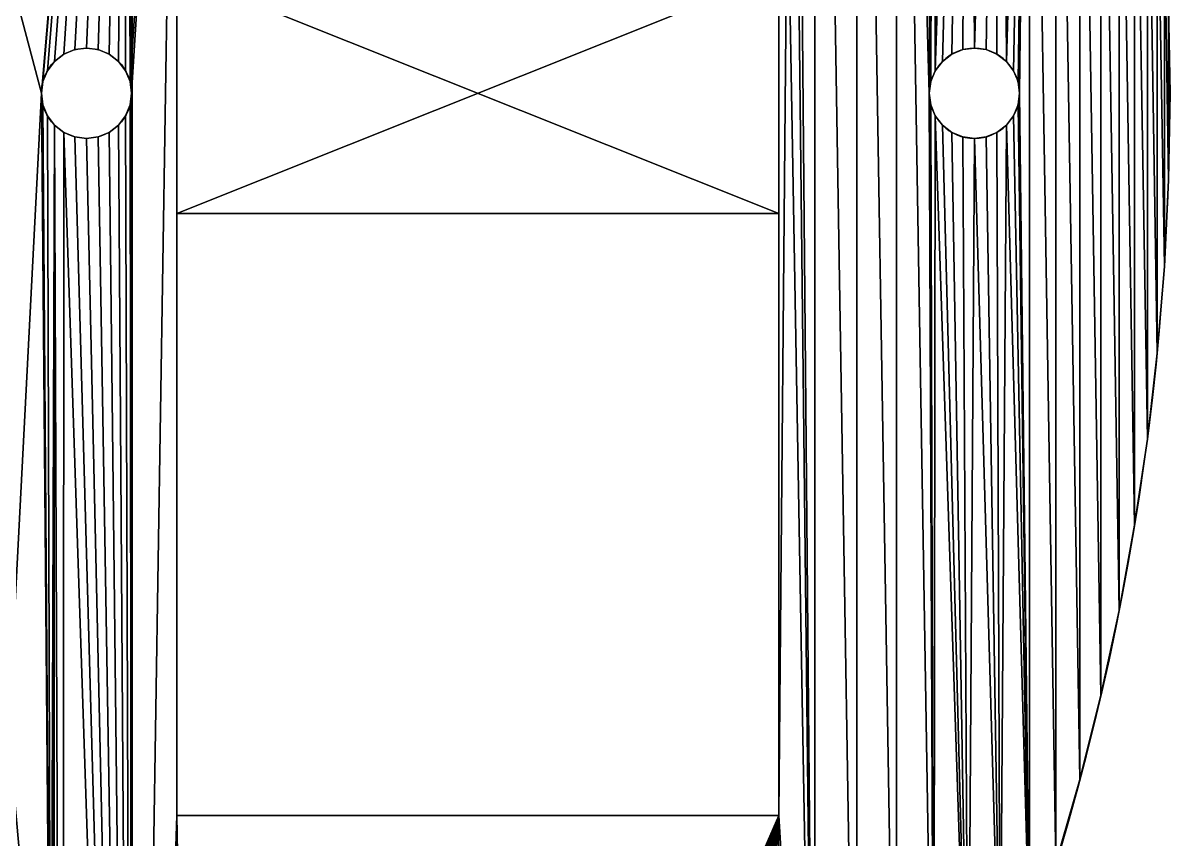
# Model space of a CAD drawing. Extents: x -88 to 88, y -88 to 88.
# Drawn here: x 49.99 to 88.1, y -24.79 to 2.34 of the extents above; entities that cross this region are included whole.
import ezdxf

# ---------------------------------------------------------------- set-up
doc = ezdxf.new("R2010")
doc.units = 0
doc.header["$MEASUREMENT"] = 0
doc.layers.get('0').update_dxf_attribs({"color": 13, "linetype": 'CONTINUOUS'})

# ---------------------------------------------------------------- blocks, each defined once
blk = doc.blocks.new('FUFO_S-1')
for p, q in [((143.2, 84.1), (143.2, 92.1)), ((163.2, 92.1), (163.2, 84.1)), ((140.2, 89.6), (140.2, 89.6, 2)), ((169.7, 89.6), (169.7, 89.6, 2)), ((139.45, 89.399), (139.45, 89.399, 2)), ((139.812, 89.549), (139.812, 89.549, 2)), ((140.588, 89.549), (140.588, 89.549, 2)), ((140.95, 89.399), (140.95, 89.399, 2)), ((168.95, 89.399), (168.95, 89.399, 2)), ((169.312, 89.549), (169.312, 89.549, 2)), ((170.088, 89.549), (170.088, 89.549, 2)), ((170.45, 89.399), (170.45, 89.399, 2)), ((138.901, 88.85), (138.901, 88.85, 2)), ((139.139, 89.161), (139.139, 89.161, 2)), ((141.261, 89.161), (141.261, 89.161, 2)), ((141.499, 88.85), (141.499, 88.85, 2)), ((168.401, 88.85), (168.401, 88.85, 2)), ((168.639, 89.161), (168.639, 89.161, 2)), ((170.761, 89.161), (170.761, 89.161, 2)), ((170.999, 88.85), (170.999, 88.85, 2)), ((138.751, 88.488), (138.751, 88.488, 2)), ((141.649, 88.488), (141.649, 88.488, 2)), ((168.251, 88.488), (168.251, 88.488, 2)), ((171.149, 88.488), (171.149, 88.488, 2)), ((138.7, 88.1), (138.7, 88.1, 2)), ((141.7, 88.1), (141.7, 88.1, 2)), ((168.2, 88.1), (168.2, 88.1, 2)), ((171.2, 88.1), (171.2, 88.1, 2)), ((176.2, 88.1), (176.2, 88.1, 2)), ((138.751, 87.712), (138.751, 87.712, 2)), ((141.649, 87.712), (141.649, 87.712, 2)), ((168.251, 87.712), (168.251, 87.712, 2)), ((171.149, 87.712), (171.149, 87.712, 2)), ((138.901, 87.35), (138.901, 87.35, 2)), ((141.499, 87.35), (141.499, 87.35, 2)), ((168.401, 87.35), (168.401, 87.35, 2)), ((170.999, 87.35), (170.999, 87.35, 2)), ((139.139, 87.039), (139.139, 87.039, 2)), ((141.261, 87.039), (141.261, 87.039, 2)), ((168.639, 87.039), (168.639, 87.039, 2)), ((170.761, 87.039), (170.761, 87.039, 2)), ((139.45, 86.801), (139.45, 86.801, 2)), ((139.812, 86.651), (139.812, 86.651, 2)), ((140.2, 86.6), (140.2, 86.6, 2)), ((140.588, 86.651), (140.588, 86.651, 2)), ((140.95, 86.801), (140.95, 86.801, 2)), ((168.95, 86.801), (168.95, 86.801, 2)), ((169.312, 86.651), (169.312, 86.651, 2)), ((169.7, 86.6), (169.7, 86.6, 2)), ((170.088, 86.651), (170.088, 86.651, 2)), ((170.45, 86.801), (170.45, 86.801, 2)), ((176.153, 85.217), (176.153, 85.217, 2)), ((143.2, 84.1, 2), (143.2, 84.1)), ((143.2, 84.1), (163.2, 84.1)), ((143.2, 84.1, 2), (163.2, 84.1, 2)), ((143.2, 84.1, 2), (143.2, 74.1, 2)), ((143.2, 74.1), (143.2, 84.1)), ((163.2, 84.1, 2), (163.2, 84.1)), ((163.2, 84.1, 2), (163.2, 74.1, 2)), ((163.2, 84.1), (163.2, 74.1)), ((176.011, 82.338), (176.011, 82.338, 2)), ((175.776, 79.465), (175.776, 79.465, 2)), ((175.446, 76.601), (175.446, 76.601, 2)), ((143.2, 64.1), (143.2, 74.1)), ((143.2, 74.1, 2), (143.2, 74.1)), ((143.2, 64.1, 2), (143.2, 74.1, 2)), ((163.2, 74.1, 2), (163.2, 64.1, 2)), ((163.2, 74.1, 2), (163.2, 74.1)), ((163.2, 74.1), (163.2, 64.1)), ((175.023, 73.749), (175.023, 73.749, 2)), ((174.507, 70.913), (174.507, 70.913, 2)), ((173.899, 68.095), (173.899, 68.095, 2)), ((173.198, 65.298), (173.198, 65.298, 2)), ((163.2, 64.1), (143.2, 64.1)), ((143.2, 64.1, 2), (143.2, 64.1)), ((163.2, 64.1, 2), (143.2, 64.1, 2)), ((163.2, 64.1, 2), (163.2, 64.1))]:
    blk.add_line(p, q)
at = {"extrusion": (0, 0, -1)}
for centre, radius in [((-88.1, 88.1), 88.1), ((-88.1, 88.1, -2), 88.1), ((-169.7, 88.1), 1.5), ((-169.7, 88.1, -2), 1.5)]:
    blk.add_circle(centre, radius, dxfattribs=at)
for centre in [(140.2, 88.1, 2), (140.2, 88.1)]:
    blk.add_circle(centre, 1.5)
mesh = blk.add_polyface()
corners = [(141.533, 121.444, 2), (130.531, 118.958, 2), (138.7, 88.1, 2), (137.605, 66.89, 2), (138.751, 88.488, 2), (138.901, 88.85, 2), (139.139, 89.161, 2), (139.45, 89.399, 2), (139.812, 89.549, 2), (140.2, 89.6, 2), (140.588, 89.549, 2), (140.95, 89.399, 2), (141.261, 89.161, 2), (141.499, 88.85, 2), (141.649, 88.488, 2), (143.2, 112.1, 2), (141.7, 88.1, 2), (143.2, 64.1, 2), (143.2, 74.1, 2), (143.2, 84.1, 2), (143.2, 92.1, 2), (143.2, 102.1, 2), (163.2, 84.1, 2), (163.2, 92.1, 2), (97.647, 97.644, 2), (51.325, 139.004, 2), (139.02, 51.336, 2), (81.028, 123.45, 2), (97.409, 97.955, 2), (88.1, 116.38, 2), (97.259, 98.317, 2), (95.172, 109.31, 2), (97.208, 98.705, 2), (100.208, 98.705, 2), (102.234, 102.23, 2), (97.959, 100.004, 2), (97.648, 99.766, 2), (97.409, 99.455, 2), (97.259, 99.093, 2), (98.32, 100.154, 2), (98.709, 100.205, 2), (99.097, 100.154, 2), (99.459, 100.004, 2), (99.769, 99.765, 2), (100.007, 99.455, 2), (100.157, 99.093, 2)]
mesh.append_faces([[corners[k] for k in face] for face in [(15, 20, 21)]], dxfattribs={"vtx0": -1})
mesh.append_faces([[corners[k] for k in face] for face in [(22, 20, 19), (20, 22, 23), (27, 28, 29), (29, 30, 31), (31, 35, 34), (35, 31, 36), (36, 31, 37), (37, 31, 38), (38, 31, 32)]], dxfattribs={"vtx0": -1, "vtx1": -1})
mesh.append_faces([[corners[k] for k in face] for face in [(0, 1, 2), (0, 14, 15), (15, 19, 20), (33, 26, 34)]], dxfattribs={"vtx0": -1, "vtx1": -1, "vtx2": -1})
mesh.append_faces([[corners[k] for k in face] for face in [(2, 1, 3), (0, 2, 4), (0, 4, 5), (0, 5, 6), (0, 6, 7), (0, 7, 8), (0, 8, 9), (0, 9, 10), (0, 10, 11), (0, 11, 12), (0, 12, 13), (0, 13, 14), (15, 14, 16), (15, 17, 18), (15, 18, 19), (24, 25, 26), (29, 28, 30), (31, 30, 32), (34, 35, 39), (34, 39, 40), (34, 40, 41), (34, 41, 42), (34, 42, 43), (34, 43, 44), (34, 44, 45), (34, 45, 33)]], dxfattribs={"vtx0": -1, "vtx2": -1})
mesh = blk.add_polyface()
corners = [(139.02, 51.336, 2), (51.325, 139.004), (139.02, 51.336), (51.325, 139.004, 2)]
mesh.append_faces([[corners[k] for k in face] for face in [(0, 1, 2), (1, 0, 3)]], dxfattribs={"vtx0": -1})
mesh = blk.add_polyface()
corners = [(141.732, 18.206), (141.709, 121.267), (143.2, 112.1), (163.709, 121.267), (163.2, 112.1), (143.2, 64.1), (143.2, 102.1), (143.2, 92.1), (163.2, 92.1), (163.2, 102.1), (95.172, 109.31), (97.259, 99.093), (97.208, 98.705), (97.409, 99.455), (97.648, 99.766), (97.959, 100.004), (102.234, 102.23), (98.32, 100.154), (98.709, 100.205), (99.097, 100.154), (99.459, 100.004), (99.769, 99.765), (100.007, 99.455), (100.157, 99.093), (100.208, 98.705), (51.325, 139.004), (97.647, 97.644), (139.02, 51.336), (97.409, 97.955), (81.028, 123.45), (88.1, 116.38), (97.259, 98.317), (130.531, 118.958), (141.533, 121.444), (138.7, 88.1), (137.605, 66.89), (138.751, 88.488), (138.901, 88.85), (139.139, 89.161), (139.45, 89.399), (139.812, 89.549), (140.2, 89.6), (140.588, 89.549), (140.95, 89.399), (141.261, 89.161), (141.499, 88.85), (141.649, 88.488), (141.7, 88.1)]
mesh.append_faces([[corners[k] for k in face] for face in [(4, 8, 9)]], dxfattribs={"vtx0": -1})
mesh.append_faces([[corners[k] for k in face] for face in [(2, 3, 4), (11, 10, 13), (13, 10, 14), (14, 10, 15), (15, 16, 17), (17, 16, 18), (18, 16, 19), (19, 16, 20), (20, 16, 21), (21, 16, 22), (22, 16, 23), (23, 16, 24), (25, 26, 27), (28, 30, 31), (31, 10, 12), (32, 34, 35), (34, 33, 36), (36, 33, 37), (37, 33, 38), (38, 33, 39), (39, 33, 40), (40, 33, 41), (41, 33, 42), (42, 33, 43), (43, 33, 44), (44, 33, 45), (45, 33, 46), (46, 1, 47)]], dxfattribs={"vtx0": -1, "vtx1": -1})
mesh.append_faces([[corners[k] for k in face] for face in [(0, 1, 2), (27, 24, 16), (32, 33, 34)]], dxfattribs={"vtx0": -1, "vtx1": -1, "vtx2": -1})
mesh.append_faces([[corners[k] for k in face] for face in [(2, 1, 3), (5, 2, 6), (5, 6, 7), (10, 11, 12), (15, 10, 16), (28, 29, 30), (31, 30, 10), (46, 33, 1)]], dxfattribs={"vtx0": -1, "vtx2": -1})
mesh = blk.add_polyface()
corners = [(139.139, 87.039, 2), (139.416, 16.488, 2), (139.45, 86.801, 2), (141.732, 18.206, 2), (139.812, 86.651, 2), (140.2, 86.6, 2), (140.588, 86.651, 2), (140.95, 86.801, 2), (141.261, 87.039, 2), (141.499, 87.35, 2), (141.649, 87.712, 2), (141.7, 88.1, 2), (163.2, 64.1, 2), (163.2, 84.1, 2), (163.2, 74.1, 2), (164.397, 44.05, 2), (163.2, 112.1, 2), (143.2, 112.1, 2), (143.2, 64.1, 2), (137.605, 66.89, 2), (139.02, 51.336, 2), (138.7, 88.1, 2), (138.751, 87.712, 2), (138.901, 87.35, 2), (164.397, 132.15, 2), (165.797, 46.57, 2), (165.797, 129.63, 2), (167.114, 49.134, 2), (167.114, 127.066, 2), (168.347, 51.741, 2), (168.2, 88.1, 2), (168.251, 87.712, 2), (168.401, 87.35, 2), (169.494, 54.386, 2), (168.639, 87.039, 2), (168.95, 86.801, 2), (169.312, 86.651, 2), (169.7, 86.6, 2), (170.553, 57.067, 2), (170.088, 86.651, 2), (170.45, 86.801, 2), (170.761, 87.039, 2), (171.525, 59.781, 2), (170.999, 87.35, 2), (171.149, 87.712, 2), (171.2, 88.1, 2), (171.525, 116.419, 2), (172.406, 62.526, 2), (172.406, 113.674, 2), (173.198, 65.298, 2), (173.198, 110.902, 2), (173.899, 68.095, 2), (173.899, 108.105, 2), (174.507, 70.913, 2), (174.507, 105.287, 2), (175.023, 73.749, 2)]
mesh.append_faces([[corners[k] for k in face] for face in [(12, 13, 14)]], dxfattribs={"vtx0": -1})
mesh.append_faces([[corners[k] for k in face] for face in [(0, 1, 2), (2, 3, 4), (4, 3, 5), (5, 3, 6), (6, 3, 7), (7, 3, 8), (8, 3, 9), (9, 3, 10), (10, 3, 11), (21, 20, 22), (22, 20, 23), (23, 20, 0), (30, 29, 31), (31, 29, 32), (32, 33, 34), (34, 33, 35), (35, 33, 36), (36, 33, 37), (37, 38, 39), (39, 38, 40), (40, 38, 41), (41, 42, 43), (43, 42, 44), (44, 42, 45)]], dxfattribs={"vtx0": -1, "vtx1": -1})
mesh.append_faces([[corners[k] for k in face] for face in [(12, 15, 16), (17, 11, 3), (17, 3, 18), (19, 20, 21)]], dxfattribs={"vtx0": -1, "vtx1": -1, "vtx2": -1})
mesh.append_faces([[corners[k] for k in face] for face in [(24, 15, 25), (26, 25, 27), (28, 27, 29), (32, 29, 33), (37, 33, 38), (41, 38, 42), (46, 42, 47), (48, 47, 49), (50, 49, 51), (52, 51, 53), (54, 53, 55)]], dxfattribs={"vtx0": -1, "vtx2": -1})
mesh = blk.add_polyface()
corners = [(139.416, 16.488), (139.139, 87.039), (139.45, 86.801), (141.732, 18.206), (139.812, 86.651), (140.2, 86.6), (140.588, 86.651), (140.95, 86.801), (141.261, 87.039), (141.499, 87.35), (141.649, 87.712), (141.7, 88.1), (141.709, 121.267), (171.525, 59.781), (171.525, 116.419), (172.406, 62.526), (172.406, 113.674), (173.198, 65.298), (173.198, 110.902), (173.899, 68.095), (173.899, 108.105), (174.507, 70.913), (164.397, 44.05), (164.397, 132.15), (165.797, 46.57), (165.797, 129.63), (167.114, 49.134), (167.114, 127.066), (168.347, 51.741), (168.2, 88.1), (168.251, 87.712), (168.401, 87.35), (169.494, 54.386), (168.639, 87.039), (168.95, 86.801), (169.312, 86.651), (169.7, 86.6), (170.553, 57.067), (170.088, 86.651), (170.45, 86.801), (170.761, 87.039), (170.999, 87.35), (171.149, 87.712), (171.2, 88.1), (143.2, 64.1), (143.2, 112.1), (143.2, 92.1), (143.2, 84.1), (143.2, 74.1), (163.2, 64.1), (163.709, 121.267), (139.02, 51.336), (137.605, 66.89), (138.7, 88.1), (138.751, 87.712), (138.901, 87.35)]
mesh.append_faces([[corners[k] for k in face] for face in [(44, 47, 48)]], dxfattribs={"vtx0": -1})
mesh.append_faces([[corners[k] for k in face] for face in [(13, 14, 15), (15, 16, 17), (17, 18, 19), (19, 20, 21), (22, 23, 24), (24, 25, 26), (26, 27, 28), (28, 31, 32), (32, 36, 37), (37, 40, 13)]], dxfattribs={"vtx0": -1, "vtx1": -1})
mesh.append_faces([[corners[k] for k in face] for face in [(3, 11, 12), (44, 3, 45), (22, 49, 50), (51, 52, 53)]], dxfattribs={"vtx0": -1, "vtx1": -1, "vtx2": -1})
mesh.append_faces([[corners[k] for k in face] for face in [(0, 1, 2), (3, 2, 4), (3, 4, 5), (3, 5, 6), (3, 6, 7), (3, 7, 8), (3, 8, 9), (3, 9, 10), (3, 10, 11), (28, 29, 30), (28, 30, 31), (32, 31, 33), (32, 33, 34), (32, 34, 35), (32, 35, 36), (37, 36, 38), (37, 38, 39), (37, 39, 40), (13, 40, 41), (13, 41, 42), (13, 42, 43), (44, 46, 47), (51, 53, 54), (51, 54, 55), (51, 55, 1)]], dxfattribs={"vtx0": -1, "vtx2": -1})
mesh = blk.add_polyface()
corners = [(163.2, 112.1, 2), (164.397, 44.05, 2), (163.533, 121.444, 2), (143.2, 112.1, 2), (163.2, 92.1, 2), (163.2, 84.1, 2), (163.2, 102.1, 2), (163.2, 64.1, 2), (164.397, 132.15, 2), (165.797, 46.57, 2), (165.797, 129.63, 2), (167.114, 49.134, 2), (167.114, 127.066, 2), (168.347, 51.741, 2), (168.2, 88.1, 2), (168.347, 124.459, 2), (168.251, 88.488, 2), (168.401, 88.85, 2), (169.494, 121.814, 2), (168.639, 89.161, 2), (168.95, 89.399, 2), (169.312, 89.549, 2), (169.7, 89.6, 2), (170.553, 119.133, 2), (170.088, 89.549, 2), (170.45, 89.399, 2), (170.761, 89.161, 2), (171.525, 116.419, 2), (170.999, 88.85, 2), (171.149, 88.488, 2), (171.2, 88.1, 2), (171.525, 59.781, 2), (172.406, 62.526, 2), (172.406, 113.674, 2), (173.198, 65.298, 2), (173.198, 110.902, 2), (173.899, 68.095, 2), (173.899, 108.105, 2), (174.507, 70.913, 2), (174.507, 105.287, 2), (175.023, 73.749, 2), (175.023, 102.451, 2), (175.446, 76.601, 2), (175.446, 99.599, 2), (175.776, 79.465, 2), (175.776, 96.735, 2), (176.011, 82.338, 2), (176.011, 93.862, 2), (176.153, 85.217, 2), (176.153, 90.983, 2), (176.2, 88.1, 2)]
mesh.append_faces([[corners[k] for k in face] for face in [(49, 48, 50)]], dxfattribs={"vtx0": -1})
mesh.append_faces([[corners[k] for k in face] for face in [(4, 5, 6), (6, 5, 0), (8, 9, 10), (10, 11, 12), (15, 17, 18), (18, 22, 23), (23, 26, 27), (27, 32, 33), (33, 34, 35), (35, 36, 37), (37, 38, 39), (39, 40, 41), (41, 42, 43), (43, 44, 45), (45, 46, 47), (47, 48, 49)]], dxfattribs={"vtx0": -1, "vtx1": -1})
mesh.append_faces([[corners[k] for k in face] for face in [(0, 1, 2), (0, 5, 7), (8, 2, 1), (12, 13, 14), (27, 30, 31)]], dxfattribs={"vtx0": -1, "vtx1": -1, "vtx2": -1})
mesh.append_faces([[corners[k] for k in face] for face in [(2, 3, 0), (14, 15, 12), (15, 14, 16), (15, 16, 17), (18, 17, 19), (18, 19, 20), (18, 20, 21), (18, 21, 22), (23, 22, 24), (23, 24, 25), (23, 25, 26), (27, 26, 28), (27, 28, 29), (27, 29, 30), (41, 40, 42), (43, 42, 44), (45, 44, 46), (47, 46, 48)]], dxfattribs={"vtx0": -1, "vtx2": -1})
mesh = blk.add_polyface()
corners = [(163.2, 112.1), (163.709, 121.267), (163.2, 64.1), (168.347, 124.459), (168.2, 88.1), (167.114, 127.066), (168.251, 88.488), (168.401, 88.85), (169.494, 121.814), (168.639, 89.161), (168.95, 89.399), (169.312, 89.549), (169.7, 89.6), (170.553, 119.133), (170.088, 89.549), (170.45, 89.399), (170.761, 89.161), (171.525, 116.419), (170.999, 88.85), (171.149, 88.488), (171.2, 88.1), (171.525, 59.781), (172.406, 62.526), (172.406, 113.674), (173.198, 65.298), (173.198, 110.902), (173.899, 68.095), (173.899, 108.105), (174.507, 70.913), (174.507, 105.287), (175.023, 73.749), (175.023, 102.451), (175.446, 76.601), (175.446, 99.599), (175.776, 79.465), (175.776, 96.735), (176.011, 82.338), (176.011, 93.862), (176.153, 85.217), (176.153, 90.983), (176.2, 88.1), (164.397, 132.15), (164.397, 44.05), (165.797, 46.57), (165.797, 129.63), (167.114, 49.134), (168.347, 51.741), (163.2, 92.1), (163.2, 84.1), (163.2, 74.1)]
mesh.append_faces([[corners[k] for k in face] for face in [(38, 39, 40)]], dxfattribs={"vtx0": -1})
mesh.append_faces([[corners[k] for k in face] for face in [(3, 4, 5), (4, 3, 6), (6, 3, 7), (7, 8, 9), (9, 8, 10), (10, 8, 11), (11, 8, 12), (12, 13, 14), (14, 13, 15), (15, 13, 16), (16, 17, 18), (18, 17, 19), (19, 17, 20), (28, 29, 30), (30, 31, 32), (32, 33, 34), (34, 35, 36), (36, 37, 38), (47, 0, 48), (48, 0, 49), (49, 0, 2)]], dxfattribs={"vtx0": -1, "vtx1": -1})
mesh.append_faces([[corners[k] for k in face] for face in [(0, 1, 2), (20, 17, 21), (1, 41, 42), (46, 5, 4)]], dxfattribs={"vtx0": -1, "vtx1": -1, "vtx2": -1})
mesh.append_faces([[corners[k] for k in face] for face in [(7, 3, 8), (12, 8, 13), (16, 13, 17), (22, 17, 23), (24, 23, 25), (26, 25, 27), (28, 27, 29), (30, 29, 31), (32, 31, 33), (34, 33, 35), (36, 35, 37), (38, 37, 39), (43, 41, 44), (45, 44, 5)]], dxfattribs={"vtx0": -1, "vtx2": -1})
mesh = blk.add_polyface()
corners = [(89.161, 34.939, 2), (89.399, 7.25, 2), (89.399, 35.25, 2), (89.549, 6.888, 2), (89.549, 35.612, 2), (89.6, 6.5, 2), (89.6, 36, 2), (124.88, 37.192, 2), (78.553, 78.556, 2), (78.791, 78.245, 2), (78.941, 77.883, 2), (78.992, 77.495, 2), (81.028, 66.89, 2), (88.1, 59.82, 2), (95.172, 52.75, 2), (109.317, 38.61, 2), (112.1, 33, 2), (127.066, 9.086, 2), (129.123, 37.193, 2), (129.63, 10.403, 2), (136.156, 38.998, 2), (139.021, 47.094, 2), (132.15, 11.803, 2), (136.105, 38.61, 2), (137.046, 14.848, 2), (136.157, 38.222, 2), (97.647, 97.644, 2), (139.02, 51.336, 2), (97.958, 97.406, 2), (98.32, 97.256, 2), (98.708, 97.205, 2), (99.096, 97.256, 2), (99.458, 97.406, 2), (99.769, 97.644, 2), (100.007, 97.955, 2), (100.157, 98.316, 2), (100.208, 98.705, 2), (102.234, 102.23, 2), (109.309, 95.178, 2), (116.389, 88.102, 2), (123.413, 81.078, 2), (123.461, 81.03, 2), (130.533, 73.96, 2), (137.605, 66.89, 2), (88.1, 37.5, 2), (88.488, 37.449, 2), (88.85, 37.299, 2), (89.161, 37.061, 2), (89.399, 36.75, 2), (89.549, 36.388, 2), (92.1, 33, 2), (102.1, 33, 2)]
mesh.append_faces([[corners[k] for k in face] for face in [(0, 1, 2), (2, 3, 4), (4, 5, 6), (7, 17, 18), (18, 20, 21), (20, 22, 23), (23, 24, 25), (26, 27, 28), (28, 27, 29), (29, 27, 30), (30, 27, 31), (31, 27, 32), (32, 27, 33), (33, 27, 34), (34, 27, 35), (35, 27, 36), (37, 27, 38), (38, 27, 39), (39, 27, 40), (40, 27, 41), (41, 27, 42), (42, 27, 43)]], dxfattribs={"vtx0": -1, "vtx1": -1})
mesh.append_faces([[corners[k] for k in face] for face in [(7, 11, 12), (7, 15, 16), (18, 19, 20), (15, 6, 50)]], dxfattribs={"vtx0": -1, "vtx1": -1, "vtx2": -1})
mesh.append_faces([[corners[k] for k in face] for face in [(7, 8, 9), (7, 9, 10), (7, 10, 11), (7, 12, 13), (7, 13, 14), (7, 14, 15), (15, 44, 45), (15, 45, 46), (15, 46, 47), (15, 47, 48), (15, 48, 49), (15, 49, 6), (15, 50, 51), (15, 51, 16)]], dxfattribs={"vtx0": -1, "vtx2": -1})
mesh = blk.add_polyface()
corners = [(89.399, 7.25), (89.399, 35.25), (89.549, 35.612), (89.549, 6.888), (89.6, 36), (137.046, 14.848), (136.105, 38.61), (136.157, 38.222), (88.1, 37.5), (109.317, 38.61), (88.488, 37.449), (88.85, 37.299), (89.161, 37.061), (89.399, 36.75), (89.549, 36.388), (92.1, 33), (102.1, 33), (112.1, 33), (139.02, 51.336), (97.647, 97.644), (97.958, 97.406), (98.32, 97.256), (98.708, 97.205), (99.096, 97.256), (99.458, 97.406), (99.769, 97.644), (100.007, 97.955), (100.157, 98.316), (100.208, 98.705), (102.234, 102.23), (109.309, 95.178), (116.389, 88.102), (123.413, 81.078), (123.461, 81.03), (130.533, 73.96), (137.605, 66.89), (78.553, 78.556), (124.88, 37.192), (78.791, 78.245), (78.941, 77.883), (78.992, 77.495), (81.028, 66.89), (88.1, 59.82), (95.172, 52.75), (112.1, 13), (127.066, 9.086), (129.123, 37.193), (129.63, 10.403), (136.156, 38.998), (139.021, 47.094), (132.15, 11.803)]
mesh.append_faces([[corners[k] for k in face] for face in [(8, 9, 10), (10, 9, 11), (11, 9, 12), (12, 9, 13), (13, 9, 14), (14, 9, 4), (15, 9, 16), (16, 9, 17), (36, 37, 38), (38, 37, 39), (39, 37, 40), (41, 37, 42), (42, 37, 43), (43, 37, 9), (17, 37, 44)]], dxfattribs={"vtx0": -1, "vtx1": -1})
mesh.append_faces([[corners[k] for k in face] for face in [(4, 9, 15), (40, 37, 41), (9, 37, 17), (47, 46, 48)]], dxfattribs={"vtx0": -1, "vtx1": -1, "vtx2": -1})
mesh.append_faces([[corners[k] for k in face] for face in [(0, 1, 2), (3, 2, 4), (5, 6, 7), (18, 19, 20), (18, 20, 21), (18, 21, 22), (18, 22, 23), (18, 23, 24), (18, 24, 25), (18, 25, 26), (18, 26, 27), (18, 27, 28), (18, 29, 30), (18, 30, 31), (18, 31, 32), (18, 32, 33), (18, 33, 34), (18, 34, 35), (45, 37, 46), (48, 46, 49), (50, 48, 6)]], dxfattribs={"vtx0": -1, "vtx2": -1})
mesh = blk.add_polyface()
corners = [(163.2, 92.1), (143.2, 84.1), (143.2, 92.1), (163.2, 84.1)]
mesh.append_faces([[corners[k] for k in face] for face in [(0, 1, 2), (1, 0, 3)]], dxfattribs={"vtx0": -1})
mesh = blk.add_polyface()
corners = [(176.153, 90.983), (176.2, 88.1, 2), (176.2, 88.1), (176.153, 90.983, 2)]
mesh.append_faces([[corners[k] for k in face] for face in [(0, 1, 2), (1, 0, 3)]], dxfattribs={"vtx0": -1})
mesh = blk.add_polyface()
corners = [(140.2, 89.6, 2), (139.812, 89.549), (140.2, 89.6), (139.812, 89.549, 2)]
mesh.append_faces([[corners[k] for k in face] for face in [(0, 1, 2), (1, 0, 3)]], dxfattribs={"vtx0": -1})
mesh = blk.add_polyface()
corners = [(140.588, 89.549, 2), (140.2, 89.6), (140.588, 89.549), (140.2, 89.6, 2)]
mesh.append_faces([[corners[k] for k in face] for face in [(0, 1, 2), (1, 0, 3)]], dxfattribs={"vtx0": -1})
mesh = blk.add_polyface()
corners = [(169.7, 89.6, 2), (169.312, 89.549), (169.7, 89.6), (169.312, 89.549, 2)]
mesh.append_faces([[corners[k] for k in face] for face in [(0, 1, 2), (1, 0, 3)]], dxfattribs={"vtx0": -1})
mesh = blk.add_polyface()
corners = [(170.088, 89.549, 2), (169.7, 89.6), (170.088, 89.549), (169.7, 89.6, 2)]
mesh.append_faces([[corners[k] for k in face] for face in [(0, 1, 2), (1, 0, 3)]], dxfattribs={"vtx0": -1})
mesh = blk.add_polyface()
corners = [(139.45, 89.399, 2), (139.139, 89.161), (139.45, 89.399), (139.139, 89.161, 2)]
mesh.append_faces([[corners[k] for k in face] for face in [(0, 1, 2), (1, 0, 3)]], dxfattribs={"vtx0": -1})
mesh = blk.add_polyface()
corners = [(139.812, 89.549, 2), (139.45, 89.399), (139.812, 89.549), (139.45, 89.399, 2)]
mesh.append_faces([[corners[k] for k in face] for face in [(0, 1, 2), (1, 0, 3)]], dxfattribs={"vtx0": -1})
mesh = blk.add_polyface()
corners = [(140.95, 89.399, 2), (140.588, 89.549), (140.95, 89.399), (140.588, 89.549, 2)]
mesh.append_faces([[corners[k] for k in face] for face in [(0, 1, 2), (1, 0, 3)]], dxfattribs={"vtx0": -1})
mesh = blk.add_polyface()
corners = [(141.261, 89.161, 2), (140.95, 89.399), (141.261, 89.161), (140.95, 89.399, 2)]
mesh.append_faces([[corners[k] for k in face] for face in [(0, 1, 2), (1, 0, 3)]], dxfattribs={"vtx0": -1})
mesh = blk.add_polyface()
corners = [(168.95, 89.399, 2), (168.639, 89.161), (168.95, 89.399), (168.639, 89.161, 2)]
mesh.append_faces([[corners[k] for k in face] for face in [(0, 1, 2), (1, 0, 3)]], dxfattribs={"vtx0": -1})
mesh = blk.add_polyface()
corners = [(169.312, 89.549, 2), (168.95, 89.399), (169.312, 89.549), (168.95, 89.399, 2)]
mesh.append_faces([[corners[k] for k in face] for face in [(0, 1, 2), (1, 0, 3)]], dxfattribs={"vtx0": -1})
mesh = blk.add_polyface()
corners = [(170.45, 89.399, 2), (170.088, 89.549), (170.45, 89.399), (170.088, 89.549, 2)]
mesh.append_faces([[corners[k] for k in face] for face in [(0, 1, 2), (1, 0, 3)]], dxfattribs={"vtx0": -1})
mesh = blk.add_polyface()
corners = [(170.761, 89.161, 2), (170.45, 89.399), (170.761, 89.161), (170.45, 89.399, 2)]
mesh.append_faces([[corners[k] for k in face] for face in [(0, 1, 2), (1, 0, 3)]], dxfattribs={"vtx0": -1})
mesh = blk.add_polyface()
corners = [(138.901, 88.85), (138.751, 88.488, 2), (138.751, 88.488), (138.901, 88.85, 2)]
mesh.append_faces([[corners[k] for k in face] for face in [(0, 1, 2), (1, 0, 3)]], dxfattribs={"vtx0": -1})
mesh = blk.add_polyface()
corners = [(139.139, 89.161), (138.901, 88.85, 2), (138.901, 88.85), (139.139, 89.161, 2)]
mesh.append_faces([[corners[k] for k in face] for face in [(0, 1, 2), (1, 0, 3)]], dxfattribs={"vtx0": -1})
mesh = blk.add_polyface()
corners = [(141.261, 89.161, 2), (141.499, 88.85), (141.499, 88.85, 2), (141.261, 89.161)]
mesh.append_faces([[corners[k] for k in face] for face in [(0, 1, 2), (1, 0, 3)]], dxfattribs={"vtx0": -1})
mesh = blk.add_polyface()
corners = [(141.499, 88.85, 2), (141.649, 88.488), (141.649, 88.488, 2), (141.499, 88.85)]
mesh.append_faces([[corners[k] for k in face] for face in [(0, 1, 2), (1, 0, 3)]], dxfattribs={"vtx0": -1})
mesh = blk.add_polyface()
corners = [(168.401, 88.85), (168.251, 88.488, 2), (168.251, 88.488), (168.401, 88.85, 2)]
mesh.append_faces([[corners[k] for k in face] for face in [(0, 1, 2), (1, 0, 3)]], dxfattribs={"vtx0": -1})
mesh = blk.add_polyface()
corners = [(168.639, 89.161), (168.401, 88.85, 2), (168.401, 88.85), (168.639, 89.161, 2)]
mesh.append_faces([[corners[k] for k in face] for face in [(0, 1, 2), (1, 0, 3)]], dxfattribs={"vtx0": -1})
mesh = blk.add_polyface()
corners = [(170.761, 89.161, 2), (170.999, 88.85), (170.999, 88.85, 2), (170.761, 89.161)]
mesh.append_faces([[corners[k] for k in face] for face in [(0, 1, 2), (1, 0, 3)]], dxfattribs={"vtx0": -1})
mesh = blk.add_polyface()
corners = [(170.999, 88.85, 2), (171.149, 88.488), (171.149, 88.488, 2), (170.999, 88.85)]
mesh.append_faces([[corners[k] for k in face] for face in [(0, 1, 2), (1, 0, 3)]], dxfattribs={"vtx0": -1})
mesh = blk.add_polyface()
corners = [(138.751, 88.488), (138.7, 88.1, 2), (138.7, 88.1), (138.751, 88.488, 2)]
mesh.append_faces([[corners[k] for k in face] for face in [(0, 1, 2), (1, 0, 3)]], dxfattribs={"vtx0": -1})
mesh = blk.add_polyface()
corners = [(141.649, 88.488, 2), (141.7, 88.1), (141.7, 88.1, 2), (141.649, 88.488)]
mesh.append_faces([[corners[k] for k in face] for face in [(0, 1, 2), (1, 0, 3)]], dxfattribs={"vtx0": -1})
mesh = blk.add_polyface()
corners = [(168.251, 88.488), (168.2, 88.1, 2), (168.2, 88.1), (168.251, 88.488, 2)]
mesh.append_faces([[corners[k] for k in face] for face in [(0, 1, 2), (1, 0, 3)]], dxfattribs={"vtx0": -1})
mesh = blk.add_polyface()
corners = [(171.149, 88.488, 2), (171.2, 88.1), (171.2, 88.1, 2), (171.149, 88.488)]
mesh.append_faces([[corners[k] for k in face] for face in [(0, 1, 2), (1, 0, 3)]], dxfattribs={"vtx0": -1})
mesh = blk.add_polyface()
corners = [(138.7, 88.1), (138.751, 87.712, 2), (138.751, 87.712), (138.7, 88.1, 2)]
mesh.append_faces([[corners[k] for k in face] for face in [(0, 1, 2), (1, 0, 3)]], dxfattribs={"vtx0": -1})
mesh = blk.add_polyface()
corners = [(141.7, 88.1, 2), (141.649, 87.712), (141.649, 87.712, 2), (141.7, 88.1)]
mesh.append_faces([[corners[k] for k in face] for face in [(0, 1, 2), (1, 0, 3)]], dxfattribs={"vtx0": -1})
mesh = blk.add_polyface()
corners = [(168.2, 88.1), (168.251, 87.712, 2), (168.251, 87.712), (168.2, 88.1, 2)]
mesh.append_faces([[corners[k] for k in face] for face in [(0, 1, 2), (1, 0, 3)]], dxfattribs={"vtx0": -1})
mesh = blk.add_polyface()
corners = [(171.2, 88.1, 2), (171.149, 87.712), (171.149, 87.712, 2), (171.2, 88.1)]
mesh.append_faces([[corners[k] for k in face] for face in [(0, 1, 2), (1, 0, 3)]], dxfattribs={"vtx0": -1})
mesh = blk.add_polyface()
corners = [(176.2, 88.1), (176.153, 85.217, 2), (176.153, 85.217), (176.2, 88.1, 2)]
mesh.append_faces([[corners[k] for k in face] for face in [(0, 1, 2), (1, 0, 3)]], dxfattribs={"vtx0": -1})
mesh = blk.add_polyface()
corners = [(138.751, 87.712), (138.901, 87.35, 2), (138.901, 87.35), (138.751, 87.712, 2)]
mesh.append_faces([[corners[k] for k in face] for face in [(0, 1, 2), (1, 0, 3)]], dxfattribs={"vtx0": -1})
mesh = blk.add_polyface()
corners = [(141.649, 87.712, 2), (141.499, 87.35), (141.499, 87.35, 2), (141.649, 87.712)]
mesh.append_faces([[corners[k] for k in face] for face in [(0, 1, 2), (1, 0, 3)]], dxfattribs={"vtx0": -1})
mesh = blk.add_polyface()
corners = [(168.251, 87.712), (168.401, 87.35, 2), (168.401, 87.35), (168.251, 87.712, 2)]
mesh.append_faces([[corners[k] for k in face] for face in [(0, 1, 2), (1, 0, 3)]], dxfattribs={"vtx0": -1})
mesh = blk.add_polyface()
corners = [(171.149, 87.712, 2), (170.999, 87.35), (170.999, 87.35, 2), (171.149, 87.712)]
mesh.append_faces([[corners[k] for k in face] for face in [(0, 1, 2), (1, 0, 3)]], dxfattribs={"vtx0": -1})
mesh = blk.add_polyface()
corners = [(138.901, 87.35), (139.139, 87.039, 2), (139.139, 87.039), (138.901, 87.35, 2)]
mesh.append_faces([[corners[k] for k in face] for face in [(0, 1, 2), (1, 0, 3)]], dxfattribs={"vtx0": -1})
mesh = blk.add_polyface()
corners = [(141.499, 87.35, 2), (141.261, 87.039), (141.261, 87.039, 2), (141.499, 87.35)]
mesh.append_faces([[corners[k] for k in face] for face in [(0, 1, 2), (1, 0, 3)]], dxfattribs={"vtx0": -1})
mesh = blk.add_polyface()
corners = [(168.401, 87.35), (168.639, 87.039, 2), (168.639, 87.039), (168.401, 87.35, 2)]
mesh.append_faces([[corners[k] for k in face] for face in [(0, 1, 2), (1, 0, 3)]], dxfattribs={"vtx0": -1})
mesh = blk.add_polyface()
corners = [(170.999, 87.35, 2), (170.761, 87.039), (170.761, 87.039, 2), (170.999, 87.35)]
mesh.append_faces([[corners[k] for k in face] for face in [(0, 1, 2), (1, 0, 3)]], dxfattribs={"vtx0": -1})
mesh = blk.add_polyface()
corners = [(139.021, 47.094, 2), (136.156, 38.998, 2), (136.306, 39.36, 2), (136.545, 39.671, 2), (136.855, 39.909, 2), (137.217, 40.059, 2), (137.605, 40.11, 2), (137.993, 40.059, 2), (138.355, 39.91, 2), (138.666, 39.671, 2), (138.904, 39.361, 2), (139.054, 38.999, 2), (136.157, 38.222, 2), (137.046, 14.848, 2), (136.307, 37.86, 2), (136.545, 37.55, 2), (136.856, 37.311, 2), (137.217, 37.162, 2), (139.416, 16.488, 2), (137.606, 37.11, 2), (137.994, 37.162, 2), (138.356, 37.312, 2), (138.666, 37.55, 2), (138.905, 37.861, 2), (139.054, 38.222, 2), (139.105, 38.611, 2), (139.139, 87.039, 2), (139.45, 86.801, 2), (141.732, 18.206, 2), (143.99, 19.998, 2), (143.2, 64.1, 2), (163.2, 64.1, 2), (146.188, 21.863, 2), (148.324, 23.799, 2), (150.396, 25.804, 2), (152.401, 27.876, 2), (154.337, 30.012, 2), (156.202, 32.21, 2), (157.994, 34.468, 2), (159.712, 36.784, 2), (161.352, 39.154, 2), (162.915, 41.577, 2), (164.397, 44.05, 2), (139.02, 51.336, 2)]
mesh.append_faces([[corners[k] for k in face] for face in [(12, 13, 14), (14, 13, 15), (15, 13, 16), (16, 13, 17), (17, 18, 19), (19, 18, 20), (20, 18, 21), (21, 18, 22), (22, 18, 23), (23, 18, 24), (24, 18, 25), (29, 30, 28), (30, 29, 31)]], dxfattribs={"vtx0": -1, "vtx1": -1})
mesh.append_faces([[corners[k] for k in face] for face in [(25, 18, 26), (26, 0, 11)]], dxfattribs={"vtx0": -1, "vtx1": -1, "vtx2": -1})
mesh.append_faces([[corners[k] for k in face] for face in [(0, 1, 2), (0, 2, 3), (0, 3, 4), (0, 4, 5), (0, 5, 6), (0, 6, 7), (0, 7, 8), (0, 8, 9), (0, 9, 10), (0, 10, 11), (17, 13, 18), (27, 18, 28), (31, 29, 32), (31, 32, 33), (31, 33, 34), (31, 34, 35), (31, 35, 36), (31, 36, 37), (31, 37, 38), (31, 38, 39), (31, 39, 40), (31, 40, 41), (31, 41, 42), (26, 43, 0), (26, 11, 25)]], dxfattribs={"vtx0": -1, "vtx2": -1})
mesh = blk.add_polyface()
corners = [(137.046, 14.848), (136.157, 38.222), (136.307, 37.86), (136.545, 37.55), (136.856, 37.311), (137.217, 37.162), (139.416, 16.488), (137.606, 37.11), (137.994, 37.162), (138.356, 37.312), (138.666, 37.55), (138.905, 37.861), (139.054, 38.222), (139.105, 38.611), (139.139, 87.039), (139.45, 86.801), (141.732, 18.206), (143.2, 64.1), (143.99, 19.998), (163.2, 64.1), (146.188, 21.863), (148.324, 23.799), (150.396, 25.804), (152.401, 27.876), (154.337, 30.012), (156.202, 32.21), (157.994, 34.468), (159.712, 36.784), (161.352, 39.154), (162.915, 41.577), (164.397, 44.05), (139.02, 51.336), (139.021, 47.094), (139.054, 38.999), (136.156, 38.998), (136.306, 39.36), (136.545, 39.671), (136.855, 39.909), (137.217, 40.059), (137.605, 40.11), (137.993, 40.059), (138.355, 39.91), (138.666, 39.671), (138.904, 39.361)]
mesh.append_faces([[corners[k] for k in face] for face in [(0, 5, 6), (6, 15, 16), (16, 17, 18), (18, 19, 20), (20, 19, 21), (21, 19, 22), (22, 19, 23), (23, 19, 24), (24, 19, 25), (25, 19, 26), (26, 19, 27), (27, 19, 28), (28, 19, 29), (29, 19, 30), (31, 14, 32), (33, 14, 13), (34, 32, 35), (35, 32, 36), (36, 32, 37), (37, 32, 38), (38, 32, 39), (39, 32, 40), (40, 32, 41), (41, 32, 42), (42, 32, 43), (43, 32, 33)]], dxfattribs={"vtx0": -1, "vtx1": -1})
mesh.append_faces([[corners[k] for k in face] for face in [(6, 13, 14), (32, 14, 33)]], dxfattribs={"vtx0": -1, "vtx1": -1, "vtx2": -1})
mesh.append_faces([[corners[k] for k in face] for face in [(0, 1, 2), (0, 2, 3), (0, 3, 4), (0, 4, 5), (6, 5, 7), (6, 7, 8), (6, 8, 9), (6, 9, 10), (6, 10, 11), (6, 11, 12), (6, 12, 13), (18, 17, 19)]], dxfattribs={"vtx0": -1, "vtx2": -1})
mesh = blk.add_polyface()
corners = [(139.139, 87.039, 2), (139.45, 86.801), (139.139, 87.039), (139.45, 86.801, 2)]
mesh.append_faces([[corners[k] for k in face] for face in [(0, 1, 2), (1, 0, 3)]], dxfattribs={"vtx0": -1})
mesh = blk.add_polyface()
corners = [(140.95, 86.801, 2), (141.261, 87.039), (140.95, 86.801), (141.261, 87.039, 2)]
mesh.append_faces([[corners[k] for k in face] for face in [(0, 1, 2), (1, 0, 3)]], dxfattribs={"vtx0": -1})
mesh = blk.add_polyface()
corners = [(168.639, 87.039, 2), (168.95, 86.801), (168.639, 87.039), (168.95, 86.801, 2)]
mesh.append_faces([[corners[k] for k in face] for face in [(0, 1, 2), (1, 0, 3)]], dxfattribs={"vtx0": -1})
mesh = blk.add_polyface()
corners = [(170.45, 86.801, 2), (170.761, 87.039), (170.45, 86.801), (170.761, 87.039, 2)]
mesh.append_faces([[corners[k] for k in face] for face in [(0, 1, 2), (1, 0, 3)]], dxfattribs={"vtx0": -1})
mesh = blk.add_polyface()
corners = [(139.45, 86.801, 2), (139.812, 86.651), (139.45, 86.801), (139.812, 86.651, 2)]
mesh.append_faces([[corners[k] for k in face] for face in [(0, 1, 2), (1, 0, 3)]], dxfattribs={"vtx0": -1})
mesh = blk.add_polyface()
corners = [(139.812, 86.651, 2), (140.2, 86.6), (139.812, 86.651), (140.2, 86.6, 2)]
mesh.append_faces([[corners[k] for k in face] for face in [(0, 1, 2), (1, 0, 3)]], dxfattribs={"vtx0": -1})
mesh = blk.add_polyface()
corners = [(140.2, 86.6, 2), (140.588, 86.651), (140.2, 86.6), (140.588, 86.651, 2)]
mesh.append_faces([[corners[k] for k in face] for face in [(0, 1, 2), (1, 0, 3)]], dxfattribs={"vtx0": -1})
mesh = blk.add_polyface()
corners = [(140.588, 86.651, 2), (140.95, 86.801), (140.588, 86.651), (140.95, 86.801, 2)]
mesh.append_faces([[corners[k] for k in face] for face in [(0, 1, 2), (1, 0, 3)]], dxfattribs={"vtx0": -1})
mesh = blk.add_polyface()
corners = [(168.95, 86.801, 2), (169.312, 86.651), (168.95, 86.801), (169.312, 86.651, 2)]
mesh.append_faces([[corners[k] for k in face] for face in [(0, 1, 2), (1, 0, 3)]], dxfattribs={"vtx0": -1})
mesh = blk.add_polyface()
corners = [(169.312, 86.651, 2), (169.7, 86.6), (169.312, 86.651), (169.7, 86.6, 2)]
mesh.append_faces([[corners[k] for k in face] for face in [(0, 1, 2), (1, 0, 3)]], dxfattribs={"vtx0": -1})
mesh = blk.add_polyface()
corners = [(169.7, 86.6, 2), (170.088, 86.651), (169.7, 86.6), (170.088, 86.651, 2)]
mesh.append_faces([[corners[k] for k in face] for face in [(0, 1, 2), (1, 0, 3)]], dxfattribs={"vtx0": -1})
mesh = blk.add_polyface()
corners = [(170.088, 86.651, 2), (170.45, 86.801), (170.088, 86.651), (170.45, 86.801, 2)]
mesh.append_faces([[corners[k] for k in face] for face in [(0, 1, 2), (1, 0, 3)]], dxfattribs={"vtx0": -1})
mesh = blk.add_polyface()
corners = [(176.153, 85.217), (176.011, 82.338, 2), (176.011, 82.338), (176.153, 85.217, 2)]
mesh.append_faces([[corners[k] for k in face] for face in [(0, 1, 2), (1, 0, 3)]], dxfattribs={"vtx0": -1})
mesh = blk.add_polyface()
corners = [(163.2, 84.1, 2), (143.2, 84.1), (163.2, 84.1), (143.2, 84.1, 2)]
mesh.append_faces([[corners[k] for k in face] for face in [(0, 1, 2), (1, 0, 3)]], dxfattribs={"vtx0": -1})
mesh = blk.add_polyface()
corners = [(143.2, 84.1), (143.2, 74.1, 2), (143.2, 74.1), (143.2, 84.1, 2)]
mesh.append_faces([[corners[k] for k in face] for face in [(0, 1, 2), (1, 0, 3)]], dxfattribs={"vtx0": -1})
mesh = blk.add_polyface()
corners = [(163.2, 84.1, 2), (163.2, 74.1), (163.2, 74.1, 2), (163.2, 84.1)]
mesh.append_faces([[corners[k] for k in face] for face in [(0, 1, 2), (1, 0, 3)]], dxfattribs={"vtx0": -1})
mesh = blk.add_polyface()
corners = [(176.011, 82.338), (175.776, 79.465, 2), (175.776, 79.465), (176.011, 82.338, 2)]
mesh.append_faces([[corners[k] for k in face] for face in [(0, 1, 2), (1, 0, 3)]], dxfattribs={"vtx0": -1})
mesh = blk.add_polyface()
corners = [(175.776, 79.465), (175.446, 76.601, 2), (175.446, 76.601), (175.776, 79.465, 2)]
mesh.append_faces([[corners[k] for k in face] for face in [(0, 1, 2), (1, 0, 3)]], dxfattribs={"vtx0": -1})
mesh = blk.add_polyface()
corners = [(175.446, 76.601), (175.023, 73.749, 2), (175.023, 73.749), (175.446, 76.601, 2)]
mesh.append_faces([[corners[k] for k in face] for face in [(0, 1, 2), (1, 0, 3)]], dxfattribs={"vtx0": -1})
mesh = blk.add_polyface()
corners = [(143.2, 74.1), (143.2, 64.1, 2), (143.2, 64.1), (143.2, 74.1, 2)]
mesh.append_faces([[corners[k] for k in face] for face in [(0, 1, 2), (1, 0, 3)]], dxfattribs={"vtx0": -1})
mesh = blk.add_polyface()
corners = [(163.2, 74.1, 2), (163.2, 64.1), (163.2, 64.1, 2), (163.2, 74.1)]
mesh.append_faces([[corners[k] for k in face] for face in [(0, 1, 2), (1, 0, 3)]], dxfattribs={"vtx0": -1})
mesh = blk.add_polyface()
corners = [(175.023, 73.749), (174.507, 70.913, 2), (174.507, 70.913), (175.023, 73.749, 2)]
mesh.append_faces([[corners[k] for k in face] for face in [(0, 1, 2), (1, 0, 3)]], dxfattribs={"vtx0": -1})
mesh = blk.add_polyface()
corners = [(174.507, 70.913), (173.899, 68.095, 2), (173.899, 68.095), (174.507, 70.913, 2)]
mesh.append_faces([[corners[k] for k in face] for face in [(0, 1, 2), (1, 0, 3)]], dxfattribs={"vtx0": -1})
mesh = blk.add_polyface()
corners = [(173.899, 68.095), (173.198, 65.298, 2), (173.198, 65.298), (173.899, 68.095, 2)]
mesh.append_faces([[corners[k] for k in face] for face in [(0, 1, 2), (1, 0, 3)]], dxfattribs={"vtx0": -1})
mesh = blk.add_polyface()
corners = [(173.198, 65.298), (172.406, 62.526, 2), (172.406, 62.526), (173.198, 65.298, 2)]
mesh.append_faces([[corners[k] for k in face] for face in [(0, 1, 2), (1, 0, 3)]], dxfattribs={"vtx0": -1})
mesh = blk.add_polyface()
corners = [(143.2, 64.1, 2), (163.2, 64.1), (143.2, 64.1), (163.2, 64.1, 2)]
mesh.append_faces([[corners[k] for k in face] for face in [(0, 1, 2), (1, 0, 3)]], dxfattribs={"vtx0": -1})

msp = doc.modelspace()

# ---------------------------------------------------------------- block references
msp.add_blockref('FUFO_S-1', (-88.1, -88.1))

doc.saveas('drawing.dxf')
